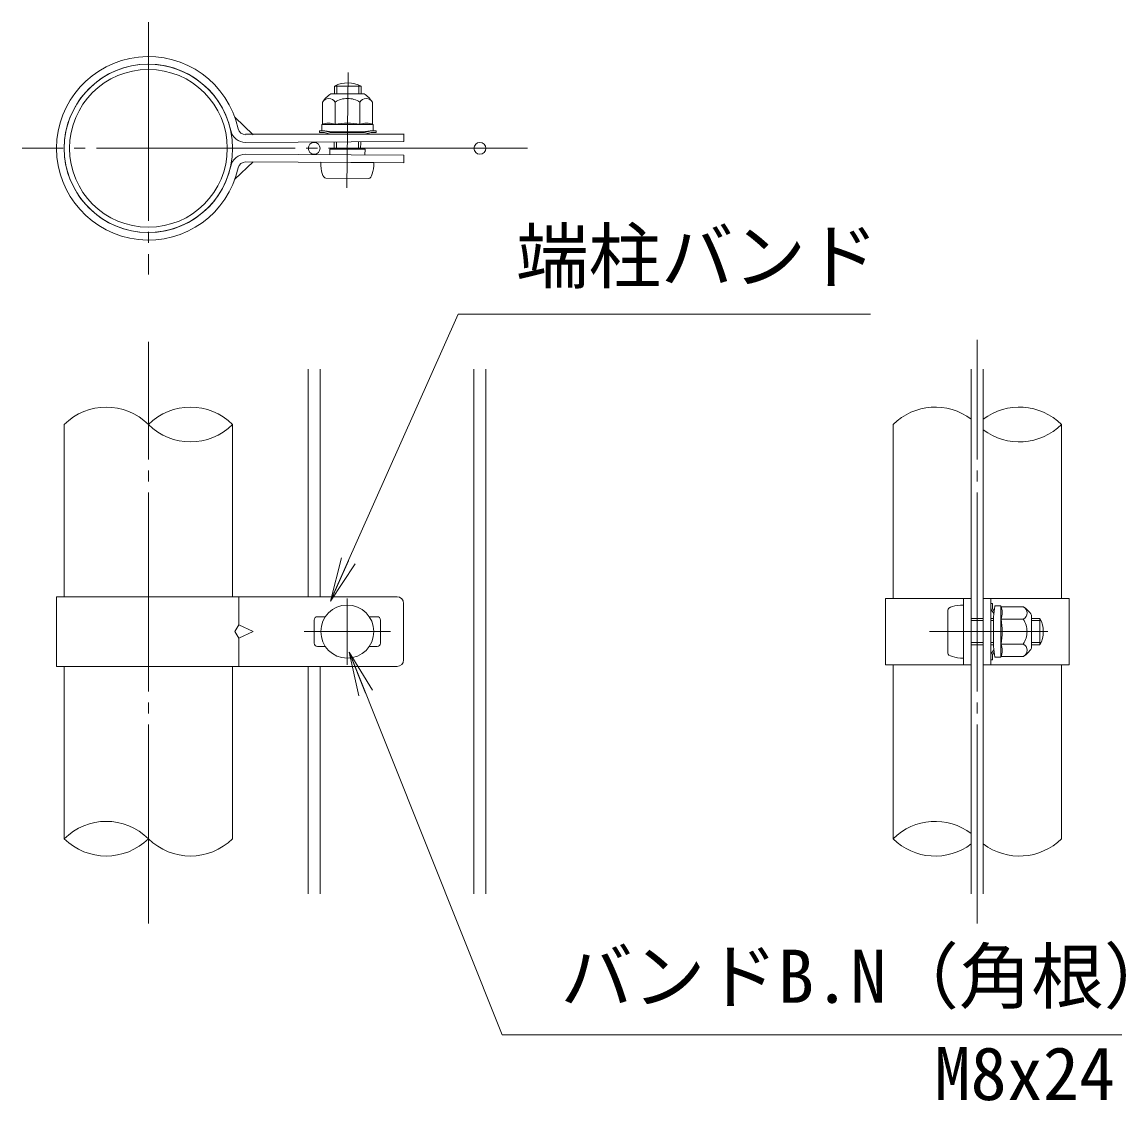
# Model space of a CAD drawing. Units: millimetres, scale not verified. Extents: x -4200 to 4200, y -2970 to 2970.
# Drawn here: x 975 to 1974, y -496 to 481 of the extents above; entities that cross this region are included whole.
import ezdxf
from ezdxf.enums import TextEntityAlignment as Align

# ---------------------------------------------------------------- set-up
doc = ezdxf.new("R2010")
doc.units = ezdxf.units.MM
doc.header["$LTSCALE"] = 10
doc.linetypes.add('LONG_CHAIN', pattern=[21, 18, -1, 1, -1])
for name, color, linetype, lineweight in [('0-2_D-STR-DIM', 7, 'Continuous', 9), ('0-3_0', 7, 'Continuous', 9), ('0-7_D-STR2', 7, 'Continuous', 9), ('0-8_D-STR1', 1, 'Continuous', 9), ('0-9_D-BMK', 2, 'LONG_CHAIN', 9), ('0-A_D-STR3', 3, 'Continuous', 9), ('0-D_D-STR-TXT', 7, 'Continuous', 9)]:
    doc.layers.add(name, color=color, linetype=linetype, lineweight=lineweight)
doc.styles.add('ＭＳ ゴシック', font='')
doc.styles.get('ＭＳ ゴシック').set_extended_font_data('MS Gothic')

# ---------------------------------------------------------------- blocks, each defined once
blk = doc.blocks.new('_Open')
at = {"layer": '0-3_0'}
blk.add_line((-10, 1.667), (0, 0), dxfattribs=at)
blk.add_lwpolyline([(-10, -1.667), (0, 0), (-10, 0)], dxfattribs=at)

msp = doc.modelspace()

# ---------------------------------------------------------------- linework, layer by layer
at = {"layer": '0-2_D-STR-DIM'}
for centre, start, end in [((1051.54, 78.37), 45.18146, 134.81854), ((1127.74, 78.37), 45.18146, 134.81854), ((1801.54, 78.37), 52.7739, 134.81854), ((1877.74, 78.37), 45.18146, 127.2261), ((1127.74, 155.06), 225.18146, 314.81854), ((1877.74, 155.06), 232.7739, 314.81854), ((1051.54, -296.63), 45.18146, 134.81854), ((1801.54, -296.63), 52.7739, 134.81854), ((1051.54, -219.94), 225.18146, 314.81854), ((1127.74, -219.94), 225.18146, 314.81854), ((1801.54, -219.94), 225.18146, 307.2261), ((1877.74, -219.94), 232.7739, 314.81854)]:
    msp.add_arc(centre, 54.05, start, end, dxfattribs=at)
at = {"layer": '0-7_D-STR2'}
for p, q in [((1234.24, -39.28), (1234.24, 166.72)), ((1245.04, -39.28), (1245.04, 166.72)), ((1384.24, -308.28), (1384.24, 166.72)), ((1395.04, -308.28), (1395.04, 166.72)), ((1834.24, -308.28), (1834.24, 166.72)), ((1845.04, -308.28), (1845.04, 166.72)), ((1234.24, -308.28), (1234.24, -102.28)), ((1245.04, -308.28), (1245.04, -102.28))]:
    msp.add_line(p, q, dxfattribs=at)
for centre in [(1239.64, 366.72), (1389.64, 366.72)]:
    msp.add_circle(centre, 5.4, dxfattribs=at)
at = {"layer": '0-8_D-STR1'}
for p, q in [((1013.44, 116.72), (1013.44, -39.28)), ((1165.84, -39.28), (1165.84, 116.72)), ((1763.44, 116.72), (1763.44, -40.78)), ((1915.84, -40.78), (1915.84, 116.72)), ((1013.44, -102.28), (1013.44, -258.28)), ((1165.84, -258.28), (1165.84, -102.28)), ((1763.44, -100.78), (1763.44, -258.28)), ((1915.84, -258.28), (1915.84, -100.78))]:
    msp.add_line(p, q, dxfattribs=at)
for radius in [76.2, 71.4]:
    msp.add_circle((1089.64, 366.72), radius, dxfattribs=at)
at = {"layer": '0-9_D-BMK'}
for p, q in [((1089.64, 481.02), (1089.64, 252.42)), ((1269.29, 330.93), (1270.3, 435.39)), ((1432.54, 366.72), (975.34, 366.72)), ((1089.64, -334.97), (1089.64, 191.53)), ((1839.64, -334.97), (1839.64, 193.4)), ((1269.64, -40.78), (1269.64, -100.78)), ((1230.64, -70.78), (1308.64, -70.78)), ((1796.38, -70.78), (1903.6, -70.78))]:
    msp.add_line(p, q, dxfattribs=at)
at = {"layer": '0-A_D-STR3'}
for p, q in [((1258.11, 416.07), (1258.18, 423.08)), ((1258.18, 423.08), (1282.18, 422.85)), ((1260.15, 416.07), (1260.22, 424.03)), ((1280.08, 416.07), (1280.16, 423.84)), ((1282.12, 416.07), (1282.18, 422.85)), ((1254.78, 416.07), (1284.78, 416.07)), ((1247.27, 408.55), (1247.27, 388.46)), ((1258.52, 408.55), (1258.52, 388.16)), ((1281.04, 408.55), (1281.04, 388.16)), ((1292.3, 408.55), (1292.3, 388.46)), ((1167.86, 394.78), (1184.49, 379.05)), ((1244.6, 382.5), (1248.92, 382.5)), ((1244.6, 381), (1244.6, 382.5)), ((1244.6, 381), (1248.92, 381)), ((1246.53, 388.03), (1246.53, 383.03)), ((1269.78, 388.16), (1246.61, 388.16)), ((1247.27, 388.46), (1246.75, 388.32)), ((1256.28, 381.57), (1246.8, 382.73)), ((1248.92, 381), (1254.22, 379.46)), ((1256.28, 381.57), (1283.28, 381.57)), ((1257.61, 381.56), (1281.91, 381.57)), ((1257.61, 380.96), (1257.61, 381.56)), ((1269.78, 388.16), (1292.96, 388.16)), ((1281.91, 380.97), (1281.91, 381.57)), ((1283.28, 381.57), (1292.77, 382.73)), ((1285.3, 380.97), (1291.28, 382.5)), ((1291.28, 381), (1285.3, 379.47)), ((1291.28, 382.5), (1295.6, 382.5)), ((1293.03, 387.96), (1293.03, 383.03)), ((1320.64, 379.71), (1320.64, 372.81)), ((1177.6, 379.46), (1320.61, 379.47)), ((1177.63, 372.12), (1320.64, 372.81)), ((1254.22, 379.46), (1285.3, 379.47)), ((1257.7, 366.03), (1257.73, 372.51)), ((1259.73, 366.02), (1259.76, 372.52)), ((1279.67, 365.92), (1279.7, 372.61)), ((1281.7, 365.91), (1281.73, 372.62)), ((1177.63, 361.31), (1320.64, 360.62)), ((1253.74, 366.05), (1253.72, 360.95)), ((1253.74, 366.05), (1285.65, 365.89)), ((1285.65, 365.89), (1285.63, 360.79)), ((1320.64, 353.72), (1320.64, 360.62)), ((1167.86, 338.66), (1184.49, 354.38)), ((1177.6, 354.41), (1320.61, 353.72)), ((1245.64, 354.08), (1293.64, 353.85)), ((1250.07, 339.66), (1289.07, 339.47)), ((1006.54, -39.28), (1314.61, -39.28)), ((1006.54, -39.28), (1006.54, -102.28)), ((1171.34, -39.28), (1171.34, -64.78)), ((1320.61, -45.28), (1320.61, -96.28)), ((1756.54, -40.78), (1834.24, -40.78)), ((1756.54, -40.78), (1756.54, -100.78)), ((1827.34, -100.78), (1827.34, -40.78)), ((1827.34, -46.78), (1827.34, -94.78)), ((1834.24, -100.78), (1834.24, -40.78)), ((1845.04, -100.78), (1845.04, -40.78)), ((1845.04, -40.78), (1922.74, -40.78)), ((1851.94, -100.78), (1851.94, -40.78)), ((1851.94, -45.28), (1851.94, -49.6)), ((1853.44, -45.28), (1851.94, -45.28)), ((1853.44, -45.28), (1853.44, -49.6)), ((1854.34, -57.28), (1855.51, -47.8)), ((1860.81, -47.53), (1855.8, -47.53)), ((1860.94, -70.78), (1860.94, -47.61)), ((1861.24, -48.27), (1861.1, -47.76)), ((1881.32, -48.27), (1861.24, -48.27)), ((1922.74, -40.78), (1922.74, -100.78)), ((1242.64, -57.28), (1249.8, -57.28)), ((1289.48, -57.28), (1296.64, -57.28)), ((1812.94, -51.28), (1812.94, -90.28)), ((1834.24, -58.78), (1845.04, -58.78)), ((1851.94, -58.78), (1854.34, -58.78)), ((1852.5, -51.35), (1854.66, -54.37)), ((1853.72, -50.47), (1854.96, -52.21)), ((1854.34, -57.28), (1854.34, -84.28)), ((1881.32, -59.52), (1860.94, -59.52)), ((1888.84, -55.78), (1888.84, -85.78)), ((1888.84, -58.78), (1896.34, -58.78)), ((1896.34, -58.78), (1896.34, -82.78)), ((1239.64, -60.28), (1239.64, -81.28)), ((1299.64, -60.28), (1299.64, -81.28)), ((1834.24, -60.81), (1845.04, -60.81)), ((1851.94, -60.81), (1854.34, -60.81)), ((1888.84, -60.81), (1897.31, -60.81)), ((1171.34, -76.78), (1171.34, -102.28)), ((1860.94, -70.78), (1860.94, -93.96)), ((1242.64, -84.28), (1249.8, -84.28)), ((1289.48, -84.28), (1296.64, -84.28)), ((1834.24, -80.75), (1845.04, -80.75)), ((1834.24, -82.78), (1845.04, -82.78)), ((1851.94, -80.75), (1854.34, -80.75)), ((1851.94, -82.78), (1854.34, -82.78)), ((1852.5, -90.22), (1854.66, -87.19)), ((1853.72, -91.09), (1854.96, -89.35)), ((1854.34, -84.28), (1855.51, -93.77)), ((1881.32, -82.04), (1860.94, -82.04)), ((1888.84, -80.75), (1897.31, -80.75)), ((1888.84, -82.78), (1896.34, -82.78)), ((1851.94, -91.96), (1851.94, -96.28)), ((1860.74, -94.03), (1855.8, -94.03)), ((1881.32, -93.3), (1861.24, -93.3)), ((1006.54, -102.28), (1314.61, -102.28)), ((1756.54, -100.78), (1834.24, -100.78)), ((1845.04, -100.78), (1922.74, -100.78))]:
    msp.add_line(p, q, dxfattribs=at)
for points in [[(1248.92, 382.5), (1254.22, 380.96), (1285.3, 380.97)], [(1291.28, 381), (1295.6, 381), (1295.6, 382.5)], [(1853.44, -91.96), (1853.44, -96.28), (1851.94, -96.28)]]:
    msp.add_lwpolyline(points, dxfattribs=at)
msp.add_lwpolyline([(1184.49, -70.78), (1171.34, -64.78), (1167.86, -70.78), (1171.34, -76.78)], close=True, dxfattribs=at)
msp.add_circle((1269.64, -70.78), 24, dxfattribs=at)
for centre, radius, start, end in [((1089.64, 366.72), 83.1, 12.31982, 347.68018), ((1089.64, 366.72), 76.2, 12.31982, 347.68018), ((1269.96, 400.47), 25.5, 61.37485, 117.51983), ((1252.89, 405.5), 6.4, 28.45309, 151.54691), ((1267.55, 395.74), 24, 122.13463, 147.68315), ((1269.78, 391.27), 20.62, 90, 123.09348), ((1269.78, 391.27), 20.62, 56.90652, 90), ((1286.67, 405.5), 6.4, 28.45309, 151.54691), ((1272.02, 395.74), 24, 32.31685, 57.86537), ((1177.57, 385.92), 13.8, 192.31982, 270.27679), ((1177.57, 385.92), 6.9, 192.31982, 270.27679), ((1246.83, 388.03), 0.3, 105, 180), ((1246.83, 383.03), 0.3, 180, 263), ((1252.9, 373.52), 15.97, 69.37322, 112.7756), ((1257.57, 379.85), 1.71, 88.43845, 139.48837), ((1269.78, 325.89), 63.57, 90, 100.20031), ((1269.78, 325.89), 63.57, 79.79969, 90), ((1286.67, 373.52), 15.97, 67.2244, 110.62678), ((1281.96, 379.85), 1.71, 40.51348, 91.56339), ((1292.73, 383.03), 0.3, 277, 0), ((1292.73, 387.96), 0.3, 0, 67.2244), ((1177.57, 347.51), 13.8, 89.72321, 167.68018), ((1177.57, 347.51), 6.9, 89.72321, 167.68018), ((1314.61, -45.28), 6, 0, 90), ((1854.94, -49.6), 3, 180, 215.53768), ((1854.94, -49.6), 1.5, 180, 215.53768), ((1855.8, -47.83), 0.3, 90, 173), ((1860.81, -47.83), 0.3, 15, 90), ((1846.29, -53.9), 15.97, 339.37322, 22.7756), ((1878.27, -53.9), 6.4, 298.45309, 61.54691), ((1868.52, -68.55), 24, 32.13463, 57.68315), ((1242.64, -60.28), 3, 90, 180), ((1296.64, -60.28), 3, 0, 90), ((1853.44, -55.24), 1.5, 33.43373, 35.53768), ((1798.67, -70.78), 63.57, 0, 10.20031), ((1864.05, -70.78), 20.62, 0, 33.09348), ((1873.84, -70.78), 25.5, 331.92751, 28.07249), ((1798.67, -70.78), 63.57, 349.79969, 0), ((1864.05, -70.78), 20.62, 326.90652, 0), ((1242.64, -81.28), 3, 180, 270), ((1296.64, -81.28), 3, 270, 0), ((1853.44, -86.32), 1.5, 324.46232, 326.56627), ((1846.29, -87.67), 15.97, 337.2244, 20.62678), ((1878.27, -87.67), 6.4, 298.45309, 61.54691), ((1868.52, -73.02), 24, 302.31685, 327.86537), ((1314.61, -96.28), 6, 270, 0), ((1854.94, -91.96), 3, 144.46232, 180), ((1854.94, -91.96), 1.5, 144.46232, 180), ((1855.8, -93.73), 0.3, 187, 270), ((1860.74, -93.73), 0.3, 270, 337.2244)]:
    msp.add_arc(centre, radius, start, end, dxfattribs=at)
for centre, major_axis, start_param, end_param in [((1250.14, 354.06), (0.07, 14.4), 1.570796, 3.141593), ((1289.14, 353.87), (0.07, 14.4), 3.141593, 4.712389), ((1827.34, -51.28), (14.4, 0), 1.570796, 3.141593), ((1827.34, -90.28), (14.4, 0), 3.141593, 4.712389)]:
    msp.add_ellipse(centre, major_axis=major_axis, ratio=0.3125, start_param=start_param, end_param=end_param, dxfattribs=at)
at = {"layer": '0-D_D-STR-TXT'}
for points in [[(1743.09, 216.53), (1370.09, 216.53), (1255.12, -41.51)], [(1970.32, -435.75), (1409.75, -435.75), (1272.08, -91.12)]]:
    msp.add_lwpolyline(points, dxfattribs=at)

# ---------------------------------------------------------------- block references
at = {"layer": '0-D_D-STR-TXT', "xscale": 4, "yscale": 4}
for p, rotation in [((1254.31, -43.34), 245.98538), ((1271.34, -89.26), 111.7749)]:
    msp.add_blockref('_Open', p, dxfattribs=dict(at, rotation=rotation))

# ---------------------------------------------------------------- texts
at = {"layer": '0-D_D-STR-TXT', "style": 'ＭＳ ゴシック'}
for s, p in [('端柱バンド', (1422.28, 230.63)), ('バンドB.N（角根）', (1462.45, -421.26)), ('M8x24', (1800.85, -509.29))]:
    msp.add_text(s, height=48.09, dxfattribs=at).set_placement(p, align=Align.BOTTOM_LEFT)

doc.saveas('drawing.dxf')
